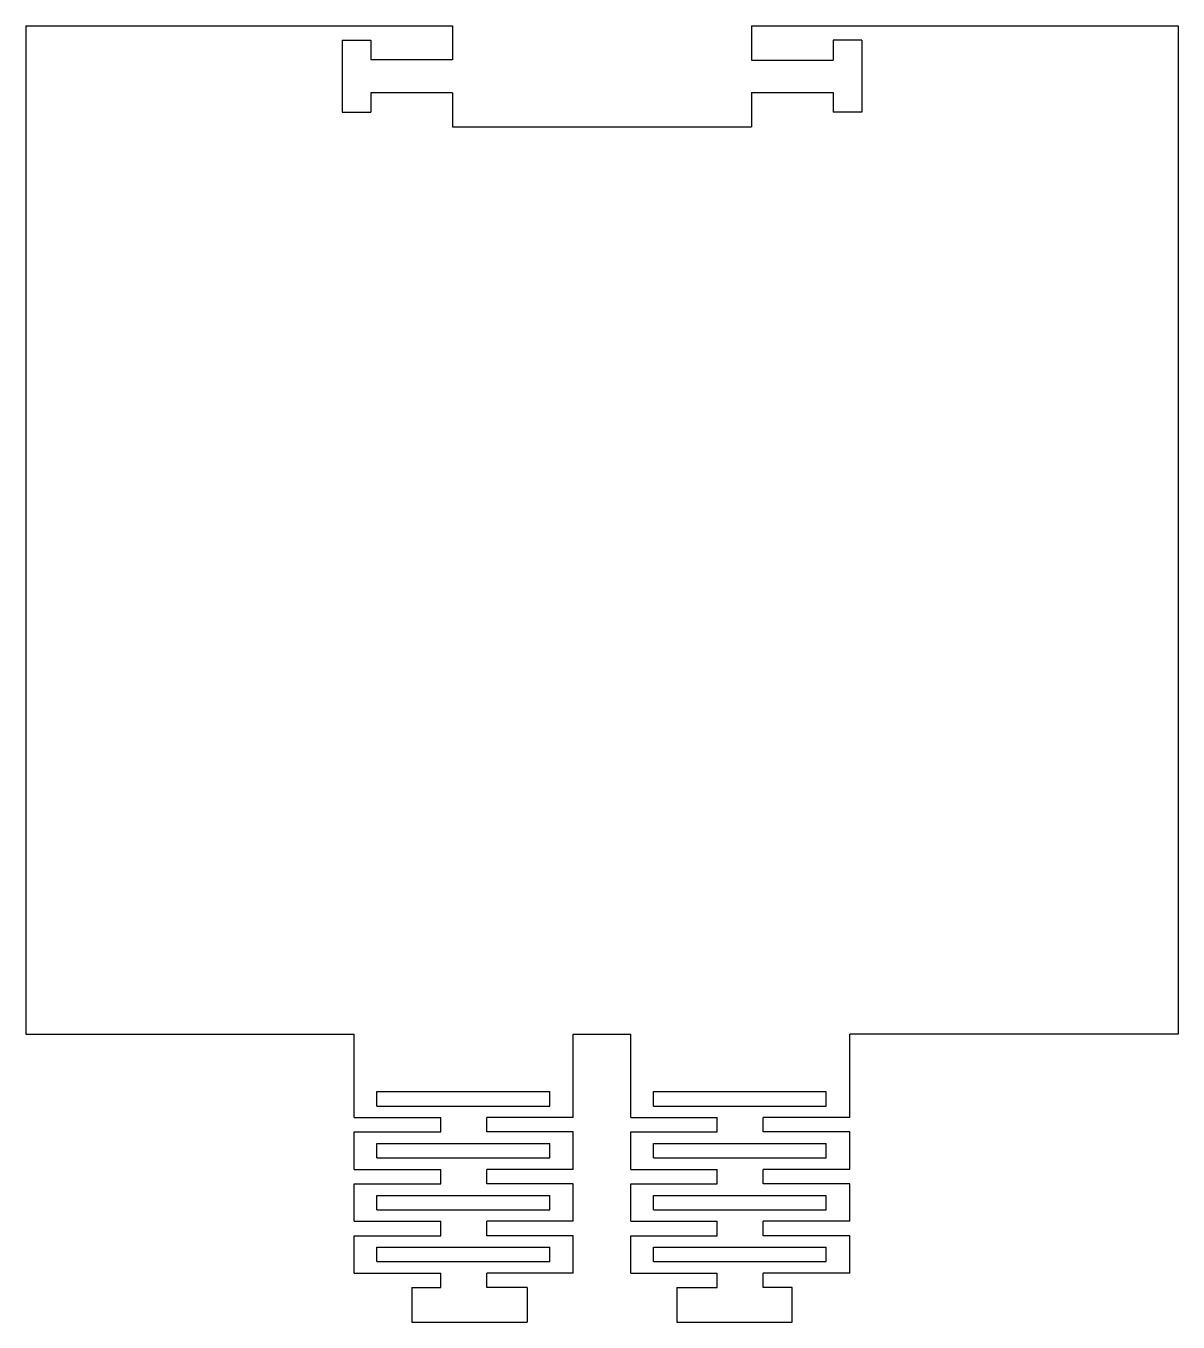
# Model space of a CAD drawing. Extents: x -2 to 2, y -2.25 to 2.25.
import ezdxf

# ---------------------------------------------------------------- set-up
doc = ezdxf.new("R2010")
doc.units = 0
doc.header["$MEASUREMENT"] = 0
doc.layers.add('VISIBLE', color=7, linetype='CONTINUOUS')

msp = doc.modelspace()

# ---------------------------------------------------------------- linework, layer by layer
at = {"layer": 'VISIBLE'}
for p, q in [((-2, 2.25), (-0.519, 2.25)), ((-2, 2.25), (-2, -1.25)), ((-0.519, 2.25), (-0.519, 2.1321)), ((0.519, 2.25), (2, 2.25)), ((0.519, 2.25), (0.519, 2.131)), ((2, 2.25), (2, -1.25)), ((-0.902, 2.2), (-0.902, 1.95)), ((-0.902, 2.2), (-0.802, 2.2)), ((-0.802, 2.2), (-0.802, 2.1321)), ((0.802, 2.2), (0.802, 2.131)), ((0.902, 2.2), (0.802, 2.2)), ((0.902, 2.2), (0.902, 1.95)), ((-0.519, 2.1321), (-0.802, 2.1321)), ((0.519, 2.131), (0.802, 2.131)), ((-0.519, 2.0179), (-0.802, 2.0179)), ((-0.802, 2.0179), (-0.802, 1.95)), ((-0.519, 2.0179), (-0.519, 1.9)), ((0.519, 2.019), (0.802, 2.019)), ((0.519, 2.019), (0.519, 1.9)), ((0.802, 2.019), (0.802, 1.95)), ((-0.902, 1.95), (-0.802, 1.95)), ((0.902, 1.95), (0.802, 1.95)), ((-0.519, 1.9), (0.519, 1.9)), ((-2, -1.25), (-0.86, -1.25)), ((-0.86, -1.54), (-0.86, -1.25)), ((-0.1, -1.54), (-0.1, -1.25)), ((-0.1, -1.25), (0.1, -1.25)), ((0.1, -1.54), (0.1, -1.25)), ((0.86, -1.54), (0.86, -1.25)), ((2, -1.25), (0.86, -1.25)), ((-0.7814, -1.5), (-0.7814, -1.45)), ((-0.7814, -1.45), (-0.1814, -1.45)), ((-0.1814, -1.5), (-0.1814, -1.45)), ((0.1786, -1.5), (0.1786, -1.45)), ((0.1786, -1.45), (0.7786, -1.45)), ((0.7786, -1.5), (0.7786, -1.45)), ((-0.7814, -1.5), (-0.1814, -1.5)), ((0.1786, -1.5), (0.7786, -1.5)), ((-0.86, -1.54), (-0.56, -1.54)), ((-0.56, -1.59), (-0.56, -1.54)), ((-0.4, -1.59), (-0.4, -1.54)), ((-0.1, -1.54), (-0.4, -1.54)), ((0.1, -1.54), (0.4, -1.54)), ((0.4, -1.59), (0.4, -1.54)), ((0.56, -1.59), (0.56, -1.54)), ((0.86, -1.54), (0.56, -1.54)), ((-0.86, -1.59), (-0.56, -1.59)), ((-0.86, -1.72), (-0.86, -1.59)), ((-0.1, -1.59), (-0.4, -1.59)), ((-0.1, -1.72), (-0.1, -1.59)), ((0.1, -1.59), (0.4, -1.59)), ((0.1, -1.72), (0.1, -1.59)), ((0.86, -1.59), (0.56, -1.59)), ((0.86, -1.72), (0.86, -1.59)), ((-0.7814, -1.68), (-0.7814, -1.63)), ((-0.7814, -1.63), (-0.1814, -1.63)), ((-0.1814, -1.68), (-0.1814, -1.63)), ((0.1786, -1.68), (0.1786, -1.63)), ((0.1786, -1.63), (0.7786, -1.63)), ((0.7786, -1.68), (0.7786, -1.63)), ((-0.7814, -1.68), (-0.1814, -1.68)), ((0.1786, -1.68), (0.7786, -1.68)), ((-0.86, -1.72), (-0.56, -1.72)), ((-0.56, -1.77), (-0.56, -1.72)), ((-0.4, -1.77), (-0.4, -1.72)), ((-0.1, -1.72), (-0.4, -1.72)), ((0.1, -1.72), (0.4, -1.72)), ((0.4, -1.77), (0.4, -1.72)), ((0.56, -1.77), (0.56, -1.72)), ((0.86, -1.72), (0.56, -1.72)), ((-0.86, -1.77), (-0.56, -1.77)), ((-0.86, -1.9), (-0.86, -1.77)), ((-0.1, -1.77), (-0.4, -1.77)), ((-0.1, -1.9), (-0.1, -1.77)), ((0.1, -1.77), (0.4, -1.77)), ((0.1, -1.9), (0.1, -1.77)), ((0.86, -1.77), (0.56, -1.77)), ((0.86, -1.9), (0.86, -1.77)), ((-0.7814, -1.86), (-0.7814, -1.81)), ((-0.7814, -1.81), (-0.1814, -1.81)), ((-0.1814, -1.86), (-0.1814, -1.81)), ((0.1786, -1.86), (0.1786, -1.81)), ((0.1786, -1.81), (0.7786, -1.81)), ((0.7786, -1.86), (0.7786, -1.81)), ((-0.7814, -1.86), (-0.1814, -1.86)), ((0.1786, -1.86), (0.7786, -1.86)), ((-0.86, -1.9), (-0.56, -1.9)), ((-0.56, -1.95), (-0.56, -1.9)), ((-0.4, -1.95), (-0.4, -1.9)), ((-0.1, -1.9), (-0.4, -1.9)), ((0.1, -1.9), (0.4, -1.9)), ((0.4, -1.95), (0.4, -1.9)), ((0.56, -1.95), (0.56, -1.9)), ((0.86, -1.9), (0.56, -1.9)), ((-0.86, -1.95), (-0.56, -1.95)), ((-0.86, -2.08), (-0.86, -1.95)), ((-0.1, -1.95), (-0.4, -1.95)), ((-0.1, -2.08), (-0.1, -1.95)), ((0.1, -1.95), (0.4, -1.95)), ((0.1, -2.08), (0.1, -1.95)), ((0.86, -1.95), (0.56, -1.95)), ((0.86, -2.08), (0.86, -1.95)), ((-0.7814, -2.04), (-0.7814, -1.99)), ((-0.7814, -1.99), (-0.1814, -1.99)), ((-0.1814, -2.04), (-0.1814, -1.99)), ((0.1786, -2.04), (0.1786, -1.99)), ((0.1786, -1.99), (0.7786, -1.99)), ((0.7786, -2.04), (0.7786, -1.99)), ((-0.7814, -2.04), (-0.1814, -2.04)), ((0.1786, -2.04), (0.7786, -2.04)), ((-0.86, -2.08), (-0.56, -2.08)), ((-0.56, -2.13), (-0.56, -2.08)), ((-0.4, -2.13), (-0.4, -2.08)), ((-0.1, -2.08), (-0.4, -2.08)), ((0.1, -2.08), (0.4, -2.08)), ((0.4, -2.13), (0.4, -2.08)), ((0.56, -2.13), (0.56, -2.08)), ((0.86, -2.08), (0.56, -2.08)), ((-0.66, -2.13), (-0.66, -2.25)), ((-0.66, -2.13), (-0.56, -2.13)), ((-0.26, -2.13), (-0.4, -2.13)), ((-0.26, -2.13), (-0.26, -2.25)), ((0.26, -2.13), (0.4, -2.13)), ((0.26, -2.13), (0.26, -2.25)), ((0.66, -2.13), (0.56, -2.13)), ((0.66, -2.25), (0.66, -2.13)), ((-0.66, -2.25), (-0.26, -2.25)), ((0.26, -2.25), (0.66, -2.25))]:
    msp.add_line(p, q, dxfattribs=at)

doc.saveas('drawing.dxf')
